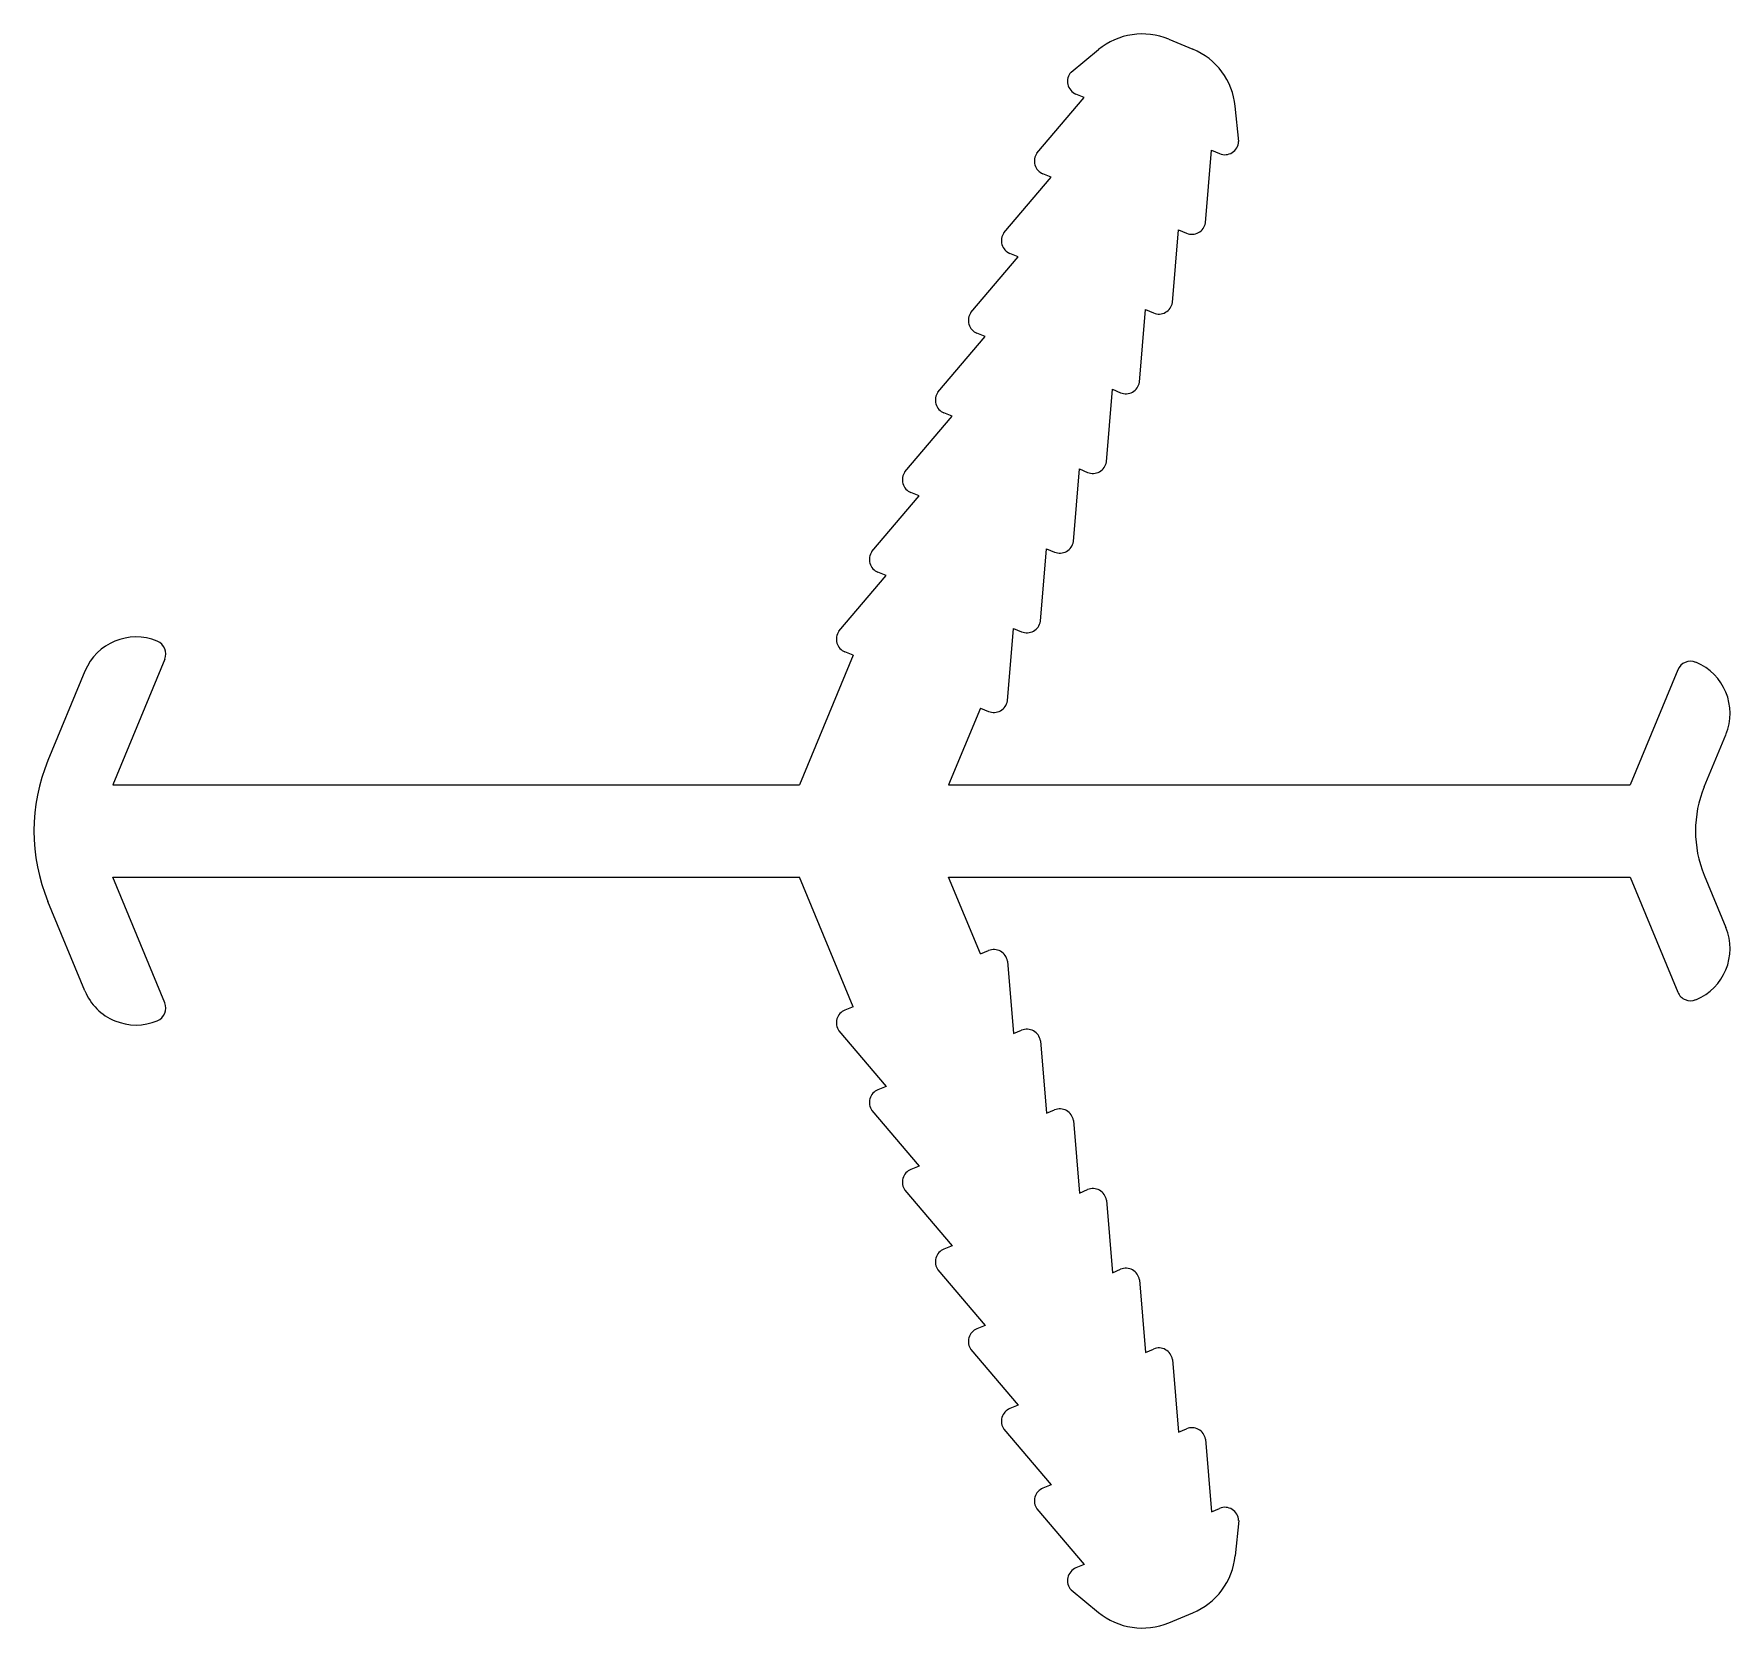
# Model space of a CAD drawing. Extents: x 31.1 to 67.9, y 39 to 73.5.
import ezdxf

# ---------------------------------------------------------------- set-up
doc = ezdxf.new("R2010")
doc.units = 0
doc.layers.get('0').update_dxf_attribs({"linetype": 'CONTINUOUS'})

msp = doc.modelspace()

# ---------------------------------------------------------------- linework, layer by layer
for p, q in [((55.717, 73.407), (56.24, 73.19)), ((53.599, 72.694), (54.192, 73.181)), ((52.86, 70.939), (53.882, 72.143)), ((53.882, 72.143), (53.706, 72.216)), ((57.234, 71.189), (57.159, 71.952)), ((56.514, 69.425), (56.643, 70.999)), ((56.643, 70.999), (56.82, 70.926)), ((52.145, 69.211), (53.167, 70.415)), ((53.167, 70.415), (52.99, 70.488)), ((55.799, 67.697), (55.928, 69.272)), ((55.928, 69.272), (56.104, 69.198)), ((51.429, 67.483), (52.451, 68.687)), ((52.451, 68.687), (52.275, 68.76)), ((55.083, 65.97), (55.212, 67.544)), ((55.212, 67.544), (55.388, 67.471)), ((50.713, 65.756), (51.736, 66.96)), ((51.736, 66.96), (51.559, 67.033)), ((54.368, 64.242), (54.496, 65.816)), ((54.496, 65.816), (54.673, 65.743)), ((49.998, 64.028), (51.02, 65.232)), ((51.02, 65.232), (50.844, 65.305)), ((53.652, 62.514), (53.781, 64.089)), ((53.781, 64.089), (53.957, 64.016)), ((49.282, 62.3), (50.304, 63.504)), ((50.304, 63.504), (50.128, 63.578)), ((52.936, 60.787), (53.065, 62.361)), ((53.065, 62.361), (53.241, 62.288)), ((49.589, 61.777), (49.412, 61.85)), ((48.567, 60.573), (49.589, 61.777)), ((52.221, 59.059), (52.349, 60.633)), ((52.349, 60.633), (52.526, 60.56)), ((33.947, 59.963), (32.819, 57.241)), ((48.873, 60.049), (47.71, 57.241)), ((48.873, 60.049), (48.697, 60.122)), ((32.216, 59.706), (31.415, 57.771)), ((66.757, 59.735), (65.724, 57.241)), ((51.634, 58.906), (50.944, 57.241)), ((51.634, 58.906), (51.81, 58.833)), ((67.329, 57.197), (67.798, 58.329)), ((32.819, 57.241), (47.71, 57.241)), ((50.944, 57.241), (65.724, 57.241)), ((32.819, 55.241), (47.71, 55.241)), ((33.947, 52.518), (32.819, 55.241)), ((48.873, 52.432), (47.71, 55.241)), ((51.634, 53.575), (50.944, 55.241)), ((50.944, 55.241), (65.724, 55.241)), ((65.724, 55.241), (66.757, 52.746)), ((67.329, 55.284), (67.798, 54.152)), ((32.216, 52.775), (31.415, 54.71)), ((51.634, 53.575), (51.81, 53.649)), ((52.221, 53.422), (52.349, 51.848)), ((48.873, 52.432), (48.697, 52.359)), ((48.567, 51.908), (49.589, 50.704)), ((52.349, 51.848), (52.526, 51.921)), ((52.936, 51.694), (53.065, 50.12)), ((49.589, 50.704), (49.412, 50.631)), ((49.282, 50.181), (50.304, 48.977)), ((53.065, 50.12), (53.241, 50.193)), ((53.652, 49.967), (53.781, 48.392)), ((50.304, 48.977), (50.128, 48.904)), ((49.998, 48.453), (51.02, 47.249)), ((53.781, 48.392), (53.957, 48.466)), ((54.368, 48.239), (54.496, 46.665)), ((51.02, 47.249), (50.844, 47.176)), ((50.713, 46.726), (51.736, 45.521)), ((54.496, 46.665), (54.673, 46.738)), ((55.083, 46.511), (55.212, 44.937)), ((51.736, 45.521), (51.559, 45.448)), ((51.429, 44.998), (52.451, 43.794)), ((55.212, 44.937), (55.388, 45.01)), ((55.799, 44.784), (55.928, 43.21)), ((52.451, 43.794), (52.275, 43.721)), ((52.145, 43.27), (53.167, 42.066)), ((55.928, 43.21), (56.104, 43.283)), ((56.514, 43.056), (56.643, 41.482)), ((53.167, 42.066), (52.99, 41.993)), ((52.86, 41.543), (53.882, 40.338)), ((56.643, 41.482), (56.82, 41.555)), ((57.234, 41.293), (57.159, 40.529)), ((53.882, 40.338), (53.706, 40.265)), ((53.599, 39.787), (54.192, 39.3)), ((55.717, 39.074), (56.24, 39.291))]:
    msp.add_line(p, q)
for centre, radius, start, end in [((55.143, 72.021), 1.5, 67.5, 129.3531), ((55.666, 71.805), 1.5, 5.6469, 67.5), ((53.821, 72.493), 0.3, 137.8226, 247.5), ((56.934, 71.203), 0.3, 247.5, 357.1774), ((53.105, 70.765), 0.3, 144.7313, 247.5), ((52.39, 69.038), 0.3, 144.7313, 247.5), ((56.219, 69.476), 0.3, 247.5, 350.2687), ((55.503, 67.748), 0.3, 247.5, 350.2687), ((51.674, 67.31), 0.3, 144.7313, 247.5), ((54.788, 66.02), 0.3, 247.5, 350.2687), ((50.958, 65.582), 0.3, 144.7313, 247.5), ((50.243, 63.855), 0.3, 144.7313, 247.5), ((54.072, 64.293), 0.3, 247.5, 350.2687), ((49.527, 62.127), 0.3, 144.7313, 247.5), ((53.356, 62.565), 0.3, 247.5, 350.2687), ((52.641, 60.837), 0.3, 247.5, 350.2687), ((33.325, 59.247), 1.2, 67.5, 157.5), ((33.669, 60.078), 0.3, 337.5, 67.5), ((48.812, 60.399), 0.3, 144.7313, 247.5), ((67.034, 59.62), 0.3, 67.5, 157.5), ((66.69, 58.789), 1.2, 337.5, 67.5), ((51.925, 59.11), 0.3, 247.5, 350.2687), ((35.111, 56.241), 4, 157.5, 202.5), ((69.639, 56.241), 2.5, 157.5, 202.5), ((66.69, 53.692), 1.2, 292.5, 22.5), ((51.925, 53.371), 0.3, 9.7313, 112.5), ((33.325, 53.234), 1.2, 202.5, 292.5), ((67.034, 52.861), 0.3, 202.5, 292.5), ((33.669, 52.403), 0.3, 292.5, 22.5), ((48.812, 52.082), 0.3, 112.5, 215.2687), ((52.641, 51.644), 0.3, 9.7313, 112.5), ((49.527, 50.354), 0.3, 112.5, 215.2687), ((53.356, 49.916), 0.3, 9.7313, 112.5), ((50.243, 48.626), 0.3, 112.5, 215.2687), ((54.072, 48.188), 0.3, 9.7313, 112.5), ((50.958, 46.899), 0.3, 112.5, 215.2687), ((54.788, 46.461), 0.3, 9.7313, 112.5), ((51.674, 45.171), 0.3, 112.5, 215.2687), ((55.503, 44.733), 0.3, 9.7313, 112.5), ((52.39, 43.443), 0.3, 112.5, 215.2687), ((56.219, 43.005), 0.3, 9.7313, 112.5), ((53.105, 41.716), 0.3, 112.5, 215.2687), ((56.934, 41.278), 0.3, 2.8226, 112.5), ((55.666, 40.677), 1.5, 292.5, 354.3531), ((53.821, 39.988), 0.3, 112.5, 222.1774), ((55.143, 40.46), 1.5, 230.6469, 292.5)]:
    msp.add_arc(centre, radius, start, end)

doc.saveas('drawing.dxf')
